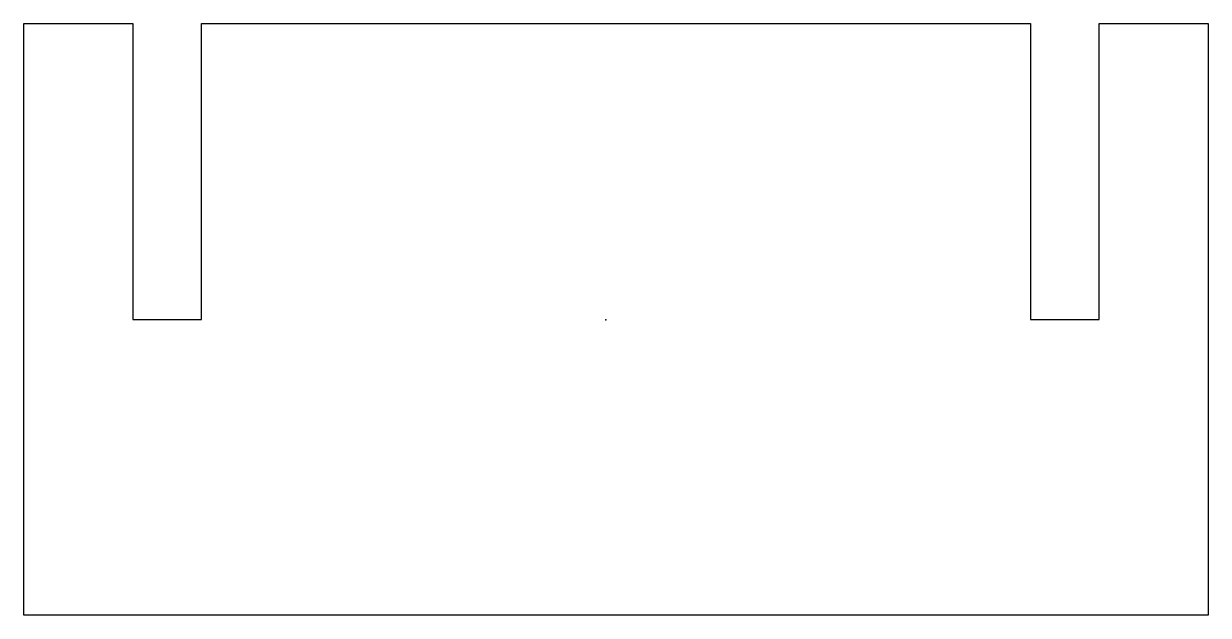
# Model space of a CAD drawing. Header units: millimetres. Extents: x -29.5 to 30.5, y -15 to 15.
import ezdxf

# ---------------------------------------------------------------- set-up
doc = ezdxf.new("R2010")
doc.units = ezdxf.units.MM
doc.header["$MEASUREMENT"] = 0
doc.layers.add('motor_divider_1 v1_Sketch1', color=7, linetype='Continuous')

msp = doc.modelspace()

# ---------------------------------------------------------------- linework, layer by layer
at = {"layer": 'motor_divider_1 v1_Sketch1'}
for p, q in [((-29.48, 15.02), (-23.96, 15.02)), ((-29.48, -14.98), (-29.48, 15.02)), ((-29.48, -14.98), (-29.48, 15.02)), ((-29.48, 15.02), (-23.96, 15.02)), ((-23.96, 15.02), (-23.96, 0.02)), ((-23.96, 15.02), (-23.96, 0.02)), ((-20.48, 0.02), (-20.48, 15.02)), ((-20.48, 15.02), (21.52, 15.02)), ((-20.48, 0.02), (-20.48, 15.02)), ((-20.48, 15.02), (21.52, 15.02)), ((21.52, 15.02), (21.52, 0.02)), ((21.52, 15.02), (21.52, 0.02)), ((25, 15.02), (30.52, 15.02)), ((25, 0.02), (25, 15.02)), ((25, 15.02), (30.52, 15.02)), ((25, 0.02), (25, 15.02)), ((30.52, 15.02), (30.52, -14.98)), ((30.52, 15.02), (30.52, -14.98)), ((-23.96, 0.02), (-20.48, 0.02)), ((-23.96, 0.02), (-20.48, 0.02)), ((21.52, 0.02), (25, 0.02)), ((21.52, 0.02), (25, 0.02)), ((30.52, -14.98), (-29.48, -14.98)), ((30.52, -14.98), (-29.48, -14.98))]:
    msp.add_line(p, q, dxfattribs=at)
msp.add_point((0, 0), dxfattribs=at)

doc.saveas('drawing.dxf')
